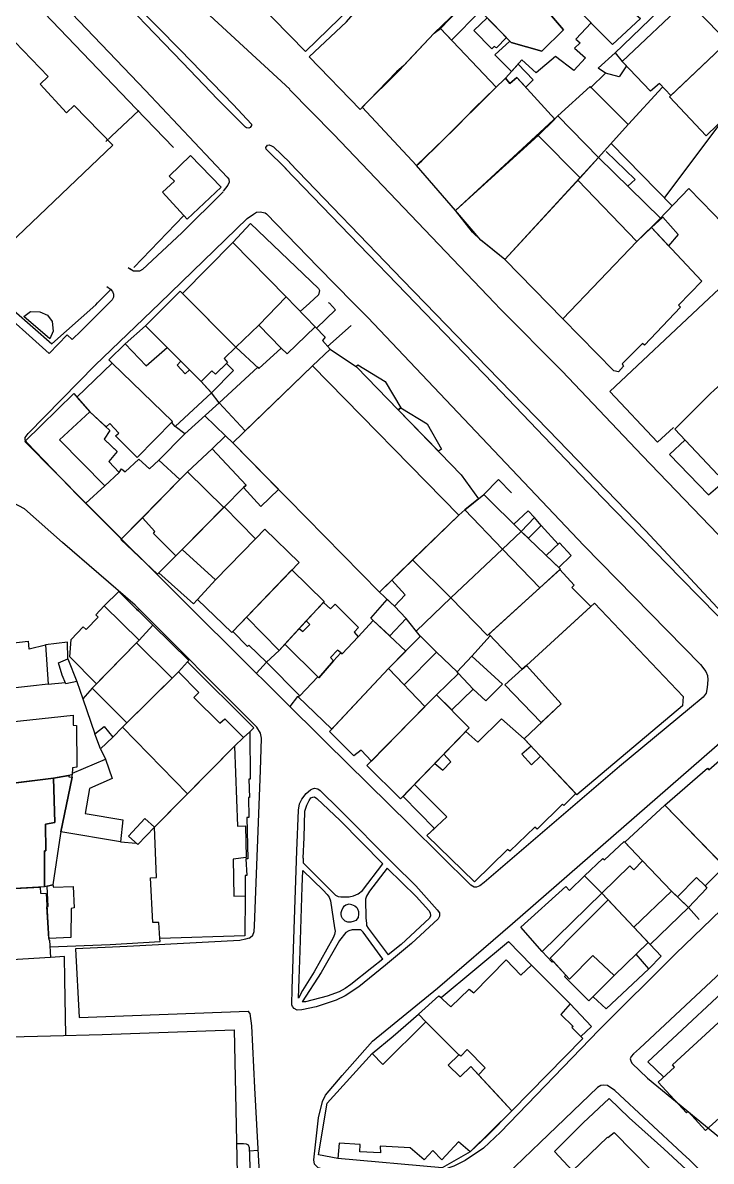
# Model space of a CAD drawing. Header units: centimetres. Extents: x 6155 to 7007, y 1466 to 2152.
# Drawn here: x 6257.3 to 6375.2, y 1699.6 to 1894.6 of the extents above; entities that cross this region are included whole.
import ezdxf

# ---------------------------------------------------------------- set-up
doc = ezdxf.new("R2010")
doc.units = ezdxf.units.CM

msp = doc.modelspace()

# ---------------------------------------------------------------- linework, layer by layer
at = {"color": 7}
for points in [[(6189.33, 1970.26), (6201.1, 1965.64), (6207.9, 1963.04), (6212.06, 1961.37), (6214.36, 1960.1), (6216.92, 1958.35), (6222.11, 1953.82), (6226.78, 1949.28), (6232.86, 1943.23), (6238.77, 1937.34), (6244.08, 1931.84), (6249.16, 1926.54), (6254.38, 1921.01), (6259.61, 1915.52), (6264.89, 1910.04), (6270.34, 1904.36), (6276.6, 1897.83), (6284.3, 1889.97), (6293.43, 1880.57)], [(6186.84, 1962.29), (6197.66, 1958.53), (6204.83, 1955.88), (6207.52, 1954.49), (6209.58, 1953.31), (6212.49, 1951.11), (6217.5, 1946), (6226.07, 1937.53), (6236.52, 1926.7), (6245.59, 1917.24), (6253.77, 1908.7), (6263.23, 1898.88), (6278.35, 1883.03), (6292.34, 1868.19), (6292.59, 1867.84), (6292.66, 1867.3), (6292.46, 1866.78), (6291.66, 1865.76)], [(6283.12, 1873.26), (6276.77, 1879.87), (6259.73, 1897.64), (6241.73, 1916.12)], [(6280.71, 1903.89), (6303.08, 1883.24)], [(6372.22, 1902.5), (6358.67, 1889.35)], [(6293.37, 1880.6), (6296.49, 1877.27), (6296.49, 1877.05), (6296.26, 1876.69), (6296.01, 1876.58), (6295.65, 1876.62), (6295.45, 1876.74), (6290.74, 1881.47), (6284.66, 1887.84), (6278.35, 1894.39), (6273.55, 1899.44)], [(6357.1, 1886), (6354.54, 1883.46)], [(6303.01, 1883.22), (6310.52, 1875.52), (6338.18, 1846.58)], [(6361.07, 1877.25), (6366.79, 1883.54)], [(6271.57, 1874.28), (6277.19, 1879.6)], [(6367.25, 1864.68), (6376.92, 1877.52)], [(6358.06, 1873.92), (6368.55, 1863.28)], [(6302.41, 1869.61), (6299, 1872.95), (6298.94, 1873.25), (6299.21, 1873.65), (6299.5, 1873.69), (6299.93, 1873.56), (6300.25, 1873.38), (6303.05, 1870.7)], [(6357.21, 1872.56), (6362.19, 1867.78), (6360.92, 1866.63)], [(6326.23, 1846.59), (6322.33, 1850.62), (6303, 1870.7)], [(6302.28, 1869.71), (6313.34, 1858.22), (6324.57, 1846.59)], [(6382.1, 1855.11), (6375.63, 1861.9), (6371.38, 1866.25), (6364.98, 1859.54)], [(6291.62, 1865.69), (6284.57, 1858.64), (6277.81, 1852.35), (6277.29, 1852.07), (6276.29, 1852.1), (6275.63, 1852.48), (6275.35, 1852.66)], [(6291.62, 1865.69), (6284.57, 1858.64), (6277.81, 1852.35), (6277.29, 1852.07), (6276.29, 1852.1), (6275.67, 1852.45)], [(6295.76, 1861.09), (6296.81, 1861.83), (6297.36, 1862.16), (6298, 1862.23), (6298.82, 1862.04), (6299.08, 1861.87), (6307.83, 1852.8), (6313.97, 1846.6)], [(6276.35, 1852.71), (6284.92, 1861.6)], [(6280.77, 1846.62), (6295.76, 1861.09)], [(6293.3, 1856.96), (6296.32, 1860.25), (6307.98, 1849.11), (6308.14, 1848.78), (6307.98, 1848.05), (6306.4, 1846.6)], [(6270.14, 1846.63), (6272.43, 1848.95)], [(6271.74, 1849.47), (6272.37, 1849.02), (6272.72, 1848.62), (6272.89, 1848.15), (6272.86, 1847.61), (6272.63, 1847.15), (6272.11, 1846.63)], [(6272.43, 1848.95), (6272.72, 1848.62), (6272.89, 1848.15), (6272.86, 1847.61), (6272.63, 1847.15), (6272.11, 1846.63)], [(6373.92, 1846.56), (6376.57, 1849.04)], [(6272.11, 1846.63), (6267.3, 1841.87), (6265.81, 1840.37), (6264.93, 1841.17), (6261.87, 1837.97), (6252.16, 1846.64)], [(6254.32, 1846.64), (6255.79, 1845.35), (6262.3, 1839.61), (6269.84, 1846.33), (6270.14, 1846.63)], [(6313.97, 1846.6), (6316.42, 1844.13), (6353.43, 1805.07), (6373.38, 1784.68), (6374.27, 1783.49), (6374.58, 1782.81), (6374.66, 1782.08), (6374.55, 1780.78), (6374.34, 1779.78), (6373.84, 1779.13), (6371.49, 1777.17), (6359.5, 1767.26), (6336.34, 1747.35), (6335.58, 1746.77), (6335.01, 1746.54), (6334.65, 1746.57), (6334.06, 1746.92), (6323.65, 1757.2), (6309.24, 1771.41), (6286.68, 1793.78), (6266.73, 1813.68), (6258.01, 1822.72), (6257.73, 1823.16), (6257.76, 1823.58), (6258.27, 1824.3), (6269.73, 1835.97), (6280.77, 1846.62)], [(6309.78, 1846.6), (6309.67, 1846.7)], [(6306.4, 1846.6), (6304.84, 1845.18)], [(6307.61, 1842.3), (6310.87, 1845.43)], [(6310.87, 1845.43), (6309.83, 1846.6)], [(6324.57, 1846.59), (6326.17, 1844.94), (6337.96, 1832.78), (6356.56, 1813.32), (6369.99, 1799.52), (6376.36, 1793.03), (6377.06, 1793.64), (6363.94, 1807.67), (6347.3, 1824.88), (6336.9, 1835.56), (6326.23, 1846.59)], [(6338.18, 1846.58), (6339.02, 1845.71), (6349.7, 1834.95), (6363.37, 1820.49), (6376.43, 1806.95), (6384.58, 1798.54), (6386.19, 1796.79), (6386.73, 1796.46), (6387.27, 1796.42), (6387.92, 1796.58), (6388.22, 1796.78), (6390.98, 1799.18), (6392.85, 1800.97)], [(6357.84, 1831.49), (6373.92, 1846.56)], [(6313.54, 1842.75), (6309.53, 1839.2)], [(6290.97, 1829.52), (6289.62, 1831.22)], [(6368.76, 1825.29), (6366.02, 1822.76), (6357.84, 1831.49)], [(6290.97, 1829.52), (6285.08, 1824.21), (6280.61, 1819.73)], [(6288.53, 1827.32), (6292.07, 1823.85)], [(6285.08, 1824.21), (6283.45, 1825.48)], [(6370.75, 1823.16), (6368.08, 1820.65), (6374.75, 1813.74), (6376.77, 1815.49)], [(6368.08, 1820.65), (6374.75, 1813.74), (6376.77, 1815.49)], [(6341, 1814.11), (6338.77, 1816.39), (6336.27, 1813.8)], [(6276.57, 1794.88), (6264.13, 1805.62), (6257.63, 1811.38), (6253.87, 1813.39)], [(6344.97, 1809.88), (6343.85, 1811.03), (6341.43, 1808.73), (6342.7, 1807.48)], [(6346.08, 1808.5), (6344.97, 1809.88), (6342.7, 1807.48), (6343.9, 1806.33), (6346.08, 1808.5)], [(6346.08, 1808.5), (6349, 1805.3)], [(6324.71, 1790.44), (6330.64, 1796.15)], [(6296.1, 1737.85), (6296.29, 1737.94), (6296.71, 1738.33), (6296.96, 1738.96), (6297, 1739.93), (6298.06, 1766.57), (6298.19, 1772.09), (6298.03, 1772.96), (6297.42, 1773.98), (6276.57, 1794.88)], [(6325.44, 1789.53), (6323, 1792.57)], [(6265.05, 1785.69), (6264.99, 1788.53), (6261.21, 1788.07)], [(6334.22, 1786.15), (6337.39, 1789.62)], [(6328.2, 1786.8), (6331.71, 1783.44)], [(6299.07, 1785.11), (6297.35, 1783.2)], [(6261.7, 1781.35), (6264.61, 1781.65)], [(6266.57, 1781.81), (6267.61, 1778.84), (6269.65, 1772.84)], [(6269.22, 1780.68), (6267.61, 1778.84)], [(6303.12, 1777.49), (6304.41, 1779.2)], [(6272.74, 1772.27), (6274.41, 1773.99)], [(6387.78, 1753.12), (6369.08, 1735.14), (6355.96, 1722.09), (6339.14, 1704.61), (6336.23, 1701.88), (6333.09, 1699.77), (6331.17, 1698.76), (6329.29, 1698.13), (6328.16, 1697.77), (6325.16, 1697.65), (6308.56, 1698.31), (6307.89, 1698.49), (6307.29, 1699.11), (6307.15, 1699.84), (6307.99, 1707.04), (6308.66, 1709.83), (6309.17, 1710.92), (6312, 1714.3), (6317.24, 1720.17), (6328.33, 1729.24), (6341.16, 1740.32), (6377.52, 1772.02)], [(6270.66, 1770.25), (6271.5, 1768.5)], [(6311.56, 1759.87), (6320.76, 1750.61), (6324.61, 1746.82), (6328.31, 1742.71), (6328.67, 1742.16), (6328.69, 1741.58), (6328.48, 1741.15), (6323.91, 1736.92), (6319.46, 1733.23), (6314.89, 1729.51), (6312.55, 1727.93), (6310.97, 1727.2), (6307.59, 1726.05), (6305.14, 1725.53), (6304.33, 1725.49), (6303.8, 1725.77), (6303.54, 1726.11), (6303.4, 1726.41), (6303.46, 1729.14), (6303.73, 1737.68), (6304.23, 1752.78), (6304.52, 1759.76), (6304.73, 1760.83), (6305.09, 1761.63), (6305.84, 1762.62), (6306.57, 1763.22), (6306.95, 1763.43), (6307.27, 1763.5), (6307.83, 1763.39), (6308.24, 1763.15), (6311.56, 1759.87)], [(6305.37, 1751.51), (6305.52, 1755.09), (6305.65, 1759.58), (6305.97, 1760.64), (6306.35, 1761.42), (6306.65, 1761.85), (6306.97, 1762.01), (6307.28, 1762.02), (6307.71, 1761.78), (6311.68, 1757.97)], [(6311.68, 1757.97), (6319, 1750.55)], [(6274.09, 1754.34), (6276.72, 1754.12)], [(6305.37, 1751.51), (6305.34, 1750.77)], [(6398.27, 1751.92), (6390.77, 1744.85), (6378.68, 1733.64), (6362.92, 1718.91), (6361.91, 1718), (6361.51, 1717.58), (6361.35, 1717.17), (6361.44, 1716.8), (6361.64, 1716.43), (6364.31, 1713.86), (6376.78, 1703.55)], [(6304.56, 1727.58), (6304.66, 1730.89), (6304.83, 1735.66), (6305.18, 1746.64), (6305.29, 1749.42)], [(6305.29, 1749.42), (6308.76, 1746.08), (6309.48, 1745.34), (6309.81, 1744.87), (6310.01, 1744.23), (6310.73, 1739.61), (6310.82, 1739.02), (6310.71, 1738.47), (6310.47, 1737.89), (6307.21, 1732.08), (6305.2, 1728.89), (6304.56, 1727.58)], [(6305.34, 1750.77), (6305.35, 1750.76), (6310.25, 1745.84), (6310.87, 1745.22), (6311.32, 1744.99), (6311.77, 1744.9), (6312.35, 1744.89), (6313.23, 1744.92), (6313.97, 1745.09), (6314.74, 1745.41), (6315.51, 1746.01), (6319, 1750.55)], [(6305.34, 1750.77), (6305.34, 1750.77)], [(6319.7, 1749.84), (6316.7, 1745.89), (6316.17, 1745.03), (6316.03, 1744.5), (6316.09, 1741.28), (6316.16, 1740.41), (6316.21, 1739.98), (6316.48, 1739.56), (6319.88, 1734.95)], [(6319.7, 1749.84), (6319.78, 1749.76), (6324.69, 1744.98), (6326.85, 1742.57), (6327.1, 1742.2), (6327.16, 1741.64), (6326.98, 1741.24), (6322.15, 1736.77), (6319.88, 1734.95)], [(6312.21, 1743.09), (6312.4, 1743.37), (6312.67, 1743.54), (6312.87, 1743.62), (6313.21, 1743.69), (6313.62, 1743.61), (6314.17, 1743.35), (6314.52, 1743.06), (6314.64, 1742.87), (6314.8, 1742.38), (6314.82, 1741.94), (6314.74, 1741.4), (6314.37, 1740.84), (6314.09, 1740.72), (6313.49, 1740.56), (6313, 1740.59), (6312.52, 1740.75), (6312.31, 1740.96), (6312.08, 1741.22), (6311.92, 1741.54), (6311.85, 1741.95), (6311.87, 1742.23), (6311.95, 1742.58), (6312.21, 1743.09)], [(6371.32, 1743.08), (6373.16, 1741.05)], [(6261.97, 1736.36), (6272.28, 1736.75), (6280.85, 1737.28), (6280.77, 1737.76)], [(6296.1, 1737.85), (6295.49, 1737.68), (6294.51, 1737.46), (6275.22, 1736.43), (6266.35, 1736.02), (6266.96, 1724.27), (6295.94, 1725.35)], [(6318.99, 1734.25), (6315.64, 1738.85), (6315.43, 1739.03), (6315.2, 1739.24), (6314.81, 1739.28), (6313.71, 1739.27), (6313.15, 1739.11), (6312.67, 1738.8), (6311.57, 1737.45), (6308.4, 1731.97), (6305.19, 1726.95)], [(6264.69, 1721.18), (6264.54, 1730.83), (6264.47, 1734.7), (6262.1, 1734.53)], [(6318.99, 1734.24), (6317.11, 1732.73), (6313.53, 1729.9), (6312.53, 1729.23), (6311.52, 1728.66), (6309.47, 1727.89), (6305.76, 1726.95), (6305.26, 1726.94), (6305.19, 1726.95)], [(6354.99, 1727.8), (6357.24, 1725.72), (6364.54, 1732.58)], [(6383.98, 1731.15), (6382.11, 1733.21), (6364.36, 1716.63), (6367.09, 1714.02)], [(6297.98, 1695.46), (6297.06, 1712.18), (6296.56, 1722.8), (6296.27, 1724.93), (6295.94, 1725.35)], [(6371.55, 1699.78), (6370.24, 1701.01), (6358.74, 1711.75), (6357.45, 1712.59), (6356.73, 1712.67), (6356.31, 1712.58), (6355.77, 1712.23), (6345.93, 1702.86), (6340.24, 1697.35)], [(6372.47, 1696.81), (6367.1, 1701.74), (6361.17, 1707.08), (6357.75, 1710.38), (6353.3, 1706.2), (6348.39, 1701.31), (6351.47, 1698)], [(6293.94, 1702.68), (6295.11, 1702.68), (6295.61, 1702.61), (6295.95, 1702.45), (6296.09, 1701.98), (6296.14, 1700.55), (6296.37, 1692.59), (6289.04, 1691.93), (6289.19, 1692.54)], [(6296.11, 1701.38), (6297.64, 1701.54)], [(6371.55, 1699.78), (6373.9, 1697.49), (6376.13, 1695.65)]]:
    msp.add_lwpolyline(points, dxfattribs=at)
for points in [[(6297.31, 1925.9), (6319.3, 1902.95), (6305.73, 1889.71), (6283.53, 1912.41), (6297.31, 1925.9)], [(6348.51, 1896.43), (6347.88, 1895.8), (6349.94, 1893.42), (6346.23, 1889.74), (6340.96, 1891.25), (6335.75, 1896.58), (6342.23, 1902.73), (6354.67, 1914.51), (6355.97, 1913.04), (6357.01, 1913.98), (6361.79, 1909.09), (6348.51, 1896.43)], [(6221.25, 1892.24), (6238.85, 1909.1), (6245.03, 1903), (6243.3, 1901.2), (6248.65, 1896.06), (6250.19, 1897.29), (6261.7, 1885.44), (6260.29, 1884.12), (6264.8, 1879.18), (6266.1, 1880.46), (6272.76, 1873.64), (6255.13, 1856.79), (6245.78, 1866.42), (6247.16, 1867.79), (6232.03, 1883.82), (6230.63, 1882.43), (6221.25, 1892.24)], [(6361.02, 1908.35), (6362.66, 1906.83), (6363.5, 1907.55), (6368.75, 1902.07), (6362.36, 1895.96), (6363.1, 1895.37), (6358.32, 1890.88), (6350.75, 1898.56), (6361.02, 1908.35)], [(6319.25, 1901.23), (6323.44, 1905.43), (6331.9, 1896.78), (6327.78, 1892.85), (6322.56, 1887.33), (6322.56, 1887.33), (6321.32, 1886.2), (6321.32, 1886.2), (6315.09, 1879.76), (6306.36, 1888.78), (6312.74, 1894.8), (6312.74, 1894.8), (6313.92, 1896.09), (6313.92, 1896.09), (6319.25, 1901.23)], [(6331.9, 1896.78), (6333.87, 1898.62), (6335.62, 1896.53), (6330.74, 1891.67), (6328.86, 1893.66), (6331.9, 1896.78)], [(6354.65, 1894.6), (6352.06, 1891.82), (6352.8, 1891.19), (6351.83, 1890.27), (6353.67, 1888.63), (6351.68, 1886.43), (6348.55, 1888.82), (6345.23, 1886.03), (6342.78, 1888.28), (6341.02, 1886.29), (6338.17, 1889.12), (6340.75, 1891.47), (6340.96, 1891.25), (6346.23, 1889.74), (6349.94, 1893.42), (6347.88, 1895.8), (6350.75, 1898.56), (6354.65, 1894.6)], [(6368.31, 1882.16), (6366.36, 1884.22), (6364.8, 1882.92), (6359.95, 1887.99), (6371.09, 1898.52), (6377.98, 1891.38), (6368.31, 1882.16)], [(6340.15, 1892.08), (6338.45, 1890.35), (6338.07, 1890.56), (6337.64, 1890.13), (6334.59, 1893.32), (6336.84, 1895.46), (6340.15, 1892.08)], [(6327.78, 1892.85), (6328.86, 1893.66), (6338.39, 1883.62), (6329.42, 1874.68), (6329.42, 1874.68), (6324.73, 1870.19), (6315.46, 1880.15), (6321.85, 1886.52), (6321.81, 1886.48), (6323.19, 1887.99), (6323.19, 1887.99), (6327.78, 1892.85)], [(6377.98, 1891.38), (6384.24, 1884.86), (6374.38, 1875.25), (6368.08, 1881.94), (6377.98, 1891.38)], [(6355.88, 1886.86), (6358.75, 1889.46), (6359.95, 1887.99), (6360.69, 1887.22), (6359.44, 1885.35), (6357.1, 1886), (6355.88, 1886.86)], [(6343.49, 1883.57), (6341.95, 1885.26), (6340.75, 1884.21), (6339.97, 1885.16), (6342.17, 1887.52), (6344.7, 1884.87), (6343.49, 1883.57)], [(6331.43, 1862.47), (6324.73, 1870.19), (6325.67, 1871), (6325.67, 1871), (6331.88, 1877.1), (6331.88, 1877.1), (6334.62, 1879.96), (6334.62, 1879.96), (6339.97, 1885.16), (6340.75, 1884.21), (6341.95, 1885.26), (6348.42, 1878.12), (6345.56, 1875.29), (6331.43, 1862.47)], [(6348.96, 1878.66), (6354.49, 1883.73), (6361.02, 1877.18), (6355.91, 1871.55), (6352.4, 1867.65), (6339.85, 1854.07), (6335.78, 1857.38), (6331.43, 1862.47), (6348.96, 1878.66)], [(6345.56, 1875.29), (6348.96, 1878.66), (6355.91, 1871.55), (6352.78, 1868.06), (6352.4, 1867.65), (6339.85, 1854.07), (6336.83, 1856.53), (6335.78, 1857.38), (6334.33, 1858.74), (6331.43, 1862.47), (6345.56, 1875.29)], [(6331.43, 1862.47), (6345.56, 1875.29), (6352.78, 1868.06), (6339.85, 1854.07), (6335.78, 1857.38), (6334.33, 1858.74), (6331.43, 1862.47)], [(6286.03, 1871.9), (6291.28, 1866.44), (6285.5, 1861.01), (6281.24, 1865.61), (6283.32, 1867.47), (6282.42, 1868.37), (6286.03, 1871.9)], [(6355.91, 1871.55), (6366.51, 1861.14), (6362.5, 1857.16), (6349.81, 1843.9), (6339.85, 1854.07), (6355.91, 1871.55)], [(6352.4, 1867.65), (6362.5, 1857.16), (6349.81, 1843.9), (6339.85, 1854.07), (6352.4, 1867.65)], [(6352.4, 1867.65), (6362.5, 1857.16), (6349.81, 1843.9), (6339.85, 1854.07), (6352.4, 1867.65)], [(6367.91, 1856.44), (6364.98, 1859.54), (6366.91, 1861.34), (6369.58, 1858.37), (6367.91, 1856.44)], [(6362.5, 1857.16), (6364.98, 1859.54), (6373.63, 1850.38), (6369.64, 1846.28), (6369.93, 1845.92), (6363.82, 1839.39), (6363.44, 1839.69), (6359.97, 1836.18), (6360.21, 1835.79), (6359.36, 1834.85), (6358.53, 1835.01), (6349.81, 1843.9), (6362.5, 1857.16)], [(6362.5, 1857.16), (6364.98, 1859.54), (6373.63, 1850.38), (6369.64, 1846.28), (6369.93, 1845.92), (6363.82, 1839.39), (6363.44, 1839.69), (6359.97, 1836.18), (6360.21, 1835.79), (6359.36, 1834.85), (6358.53, 1835.01), (6349.81, 1843.9), (6362.5, 1857.16)], [(6284.7, 1848.24), (6293.3, 1856.96), (6302.43, 1847.7), (6297.74, 1842.82), (6293.83, 1839.07), (6284.7, 1848.24)], [(6284.7, 1848.24), (6293.3, 1856.96), (6302.43, 1847.7), (6297.74, 1842.82), (6293.83, 1839.07), (6284.7, 1848.24)], [(6284.28, 1848.66), (6293.83, 1839.06), (6291.83, 1837.1), (6292.36, 1836.41), (6290.35, 1834.43), (6289.72, 1835.01), (6287.86, 1833.18), (6278.34, 1842.72), (6284.28, 1848.66)], [(6284.28, 1848.66), (6293.83, 1839.06), (6291.83, 1837.1), (6292.36, 1836.41), (6290.35, 1834.43), (6289.72, 1835.01), (6287.86, 1833.18), (6278.34, 1842.72), (6284.28, 1848.66)], [(6297.74, 1842.82), (6302.43, 1847.7), (6307.39, 1842.52), (6302.61, 1837.94), (6301.55, 1838.9), (6297.76, 1835.42), (6293.83, 1839.07), (6297.74, 1842.82)], [(6297.74, 1842.82), (6302.43, 1847.7), (6307.39, 1842.52), (6302.61, 1837.94), (6301.55, 1838.9), (6297.76, 1835.42), (6293.83, 1839.07), (6297.74, 1842.82)], [(6261.96, 1840.5), (6257.53, 1844.31), (6258.64, 1845.16), (6260.23, 1845.14), (6261.55, 1844.56), (6262.34, 1843.45), (6262.52, 1841.81), (6261.96, 1840.5)], [(6274.89, 1839.63), (6278.34, 1842.72), (6282.05, 1839), (6284.37, 1836.68), (6285.87, 1835.18), (6287.86, 1833.18), (6288.83, 1832.1), (6289.62, 1831.22), (6283.45, 1825.48), (6282.81, 1826.19), (6282.94, 1826.31), (6272.62, 1836.34), (6272.09, 1836.87), (6274.89, 1839.63)], [(6293.83, 1839.07), (6297.74, 1842.82), (6301.55, 1838.9), (6297.76, 1835.42), (6293.83, 1839.07)], [(6307.39, 1842.52), (6309.12, 1840.77), (6308.66, 1840.19), (6309.98, 1838.7), (6306.92, 1835.87), (6295.41, 1824.75), (6290.97, 1829.52), (6297.56, 1835.61), (6297.76, 1835.42), (6301.55, 1838.9), (6302.61, 1837.94), (6307.39, 1842.52)], [(6272.62, 1836.34), (6272.09, 1836.87), (6274.89, 1839.63), (6278.48, 1835.89), (6282.05, 1839), (6284.37, 1836.68), (6283.75, 1836), (6285.12, 1834.47), (6285.87, 1835.18), (6287.86, 1833.18), (6289.62, 1831.22), (6283.45, 1825.48), (6282.81, 1826.19), (6282.94, 1826.31), (6272.62, 1836.34)], [(6306.92, 1835.87), (6309.98, 1838.7), (6314.46, 1835.68), (6332.42, 1817.21), (6335.34, 1813.06), (6333.03, 1811.22), (6332.02, 1810.31), (6324.09, 1802.61), (6318.4, 1797.08), (6293.29, 1822.7), (6306.92, 1835.87)], [(6369, 1825.03), (6375.15, 1831.19), (6375.66, 1831.64), (6375.66, 1831.64), (6377.03, 1832.87), (6377.03, 1832.87), (6382.25, 1838.02), (6389.95, 1830.39), (6376.33, 1817.21), (6369, 1825.03)], [(6266.61, 1830.52), (6272.62, 1836.34), (6282.94, 1826.31), (6276.92, 1820.17), (6273.19, 1823.86), (6273.79, 1824.34), (6272.26, 1825.99), (6271.59, 1825.42), (6268.82, 1828.01), (6266.61, 1830.52)], [(6292.19, 1836.24), (6293.39, 1835.05), (6289.62, 1831.22), (6287.86, 1833.18), (6289.72, 1835.01), (6290.35, 1834.43), (6292.19, 1836.24)], [(6306.92, 1835.87), (6332.02, 1810.31), (6318.4, 1797.08), (6293.29, 1822.7), (6306.92, 1835.87)], [(6314.35, 1835.75), (6314.69, 1836.02), (6319.4, 1833.16), (6322.05, 1828.68), (6321.63, 1828.3), (6314.46, 1835.68), (6314.35, 1835.75)], [(6271.36, 1815.33), (6268.13, 1812.35), (6257.66, 1822.88), (6266.06, 1831.14), (6268.82, 1828.01), (6272.24, 1824.81), (6271.24, 1823.29), (6272.59, 1822.05), (6273.51, 1821.19), (6272.04, 1819.49), (6273.82, 1817.61), (6271.36, 1815.33)], [(6271.36, 1815.33), (6263.62, 1823.19), (6268.82, 1828.01), (6272.24, 1824.81), (6271.24, 1823.29), (6273.51, 1821.19), (6272.04, 1819.49), (6273.82, 1817.61), (6271.36, 1815.33)], [(6322.05, 1828.68), (6326.57, 1825.95), (6329.04, 1821.57), (6328.52, 1821.23), (6321.63, 1828.3), (6322.05, 1828.68)], [(6301.12, 1814.7), (6298.08, 1811.78), (6295.14, 1815.01), (6295.6, 1815.45), (6289.76, 1821.62), (6292.07, 1823.85), (6293.29, 1822.69), (6301.12, 1814.7)], [(6291.73, 1811.62), (6285.54, 1817.68), (6289.76, 1821.62), (6295.6, 1815.45), (6295.13, 1815.01), (6291.73, 1811.62)], [(6273.82, 1817.61), (6274.26, 1818.2), (6274.87, 1817.68), (6277.2, 1819.88), (6279.02, 1818.22), (6280.61, 1819.73), (6284.22, 1816.41), (6274.26, 1806.23), (6268.13, 1812.35), (6271.36, 1815.33), (6273.82, 1817.61)], [(6280.61, 1800.43), (6280.42, 1800.16), (6274.14, 1806.12), (6274.26, 1806.23), (6277.81, 1809.85), (6284.22, 1816.41), (6285.54, 1817.68), (6291.73, 1811.62), (6284.6, 1804.4), (6283.51, 1803.32), (6280.61, 1800.43)], [(6283.51, 1803.32), (6279.72, 1807.17), (6279.97, 1807.46), (6277.81, 1809.85), (6284.22, 1816.41), (6285.54, 1817.68), (6291.73, 1811.62), (6284.6, 1804.4), (6283.51, 1803.32)], [(6333.03, 1811.22), (6336.27, 1813.8), (6342.7, 1807.48), (6339.45, 1804.44), (6330.64, 1796.15), (6324.09, 1802.61), (6332.02, 1810.31), (6333.03, 1811.22)], [(6290.34, 1799.21), (6286.54, 1795.09), (6280.61, 1800.43), (6284.6, 1804.4), (6291.84, 1811.73), (6297.16, 1806.24), (6290.34, 1799.21)], [(6291.84, 1811.73), (6297.16, 1806.24), (6290.34, 1799.21), (6284.6, 1804.4), (6291.84, 1811.73)], [(6332.02, 1810.31), (6333.03, 1811.22), (6339.45, 1804.44), (6330.64, 1796.15), (6324.09, 1802.61), (6332.02, 1810.31)], [(6297.16, 1806.24), (6298.79, 1807.9), (6304.64, 1802.2), (6293.13, 1790.21), (6287.24, 1795.85), (6290.34, 1799.21), (6297.16, 1806.24)], [(6339.48, 1804.48), (6342.7, 1807.48), (6349.39, 1801.06), (6345.85, 1797.84), (6336.92, 1789.7), (6330.64, 1796.15), (6339.48, 1804.48)], [(6330.64, 1796.15), (6339.45, 1804.44), (6339.48, 1804.48), (6345.85, 1797.84), (6336.92, 1789.7), (6330.64, 1796.15)], [(6346.97, 1803.38), (6349.23, 1805.52), (6351.24, 1803.39), (6349.14, 1801.3), (6346.97, 1803.38)], [(6299.07, 1785.11), (6296.01, 1788), (6295.79, 1787.79), (6293.3, 1790.38), (6295.65, 1792.84), (6303.4, 1800.91), (6308.95, 1795.5), (6308.8, 1795.34), (6305.88, 1792.17), (6304.66, 1790.86), (6302.18, 1788.17), (6301.22, 1787.13), (6299.07, 1785.11)], [(6303.4, 1800.91), (6308.95, 1795.5), (6301.22, 1787.13), (6295.65, 1792.84), (6303.4, 1800.91)], [(6343.57, 1784.55), (6342.83, 1783.91), (6337.13, 1789.89), (6345.85, 1797.84), (6349.29, 1800.96), (6351.72, 1798.28), (6351.33, 1797.88), (6354.58, 1794.64), (6343.57, 1784.55)], [(6320.53, 1799.15), (6322.83, 1796.62), (6320.99, 1794.7), (6318.4, 1797.08), (6320.53, 1799.15)], [(6271.29, 1794.74), (6273.79, 1797.22), (6276.83, 1794.17), (6277.12, 1793.88), (6279.59, 1791.42), (6277.26, 1788.89), (6276.81, 1788.4), (6269.93, 1781.41), (6265.38, 1786), (6265.59, 1788.97), (6267.68, 1791.18), (6268.18, 1790.69), (6270.21, 1792.81), (6269.83, 1793.23), (6271.29, 1794.74)], [(6269.93, 1781.41), (6265.38, 1786), (6265.59, 1788.97), (6267.68, 1791.18), (6268.18, 1790.69), (6270.21, 1792.81), (6269.83, 1793.23), (6271.29, 1794.74), (6277.26, 1788.89), (6276.81, 1788.4), (6269.93, 1781.41)], [(6276.83, 1794.17), (6277.12, 1793.88), (6276.83, 1794.17)], [(6307.85, 1782.61), (6304.77, 1779.36), (6299.07, 1785.11), (6301.22, 1787.13), (6302.18, 1788.17), (6304.66, 1790.86), (6305.88, 1792.17), (6308.8, 1795.34), (6310, 1794.26), (6310.8, 1795.02), (6314.84, 1791.04), (6314.09, 1790.22), (6314.75, 1789.42), (6312.02, 1786.51), (6311.2, 1787.18), (6310, 1785.91), (6310.53, 1785.34), (6308.02, 1782.42), (6307.85, 1782.61)], [(6308.8, 1795.34), (6310, 1794.26), (6310.8, 1795.02), (6314.84, 1791.04), (6314.09, 1790.22), (6314.75, 1789.42), (6312.02, 1786.51), (6311.2, 1787.18), (6310, 1785.91), (6310.53, 1785.34), (6308.02, 1782.42), (6308.02, 1782.45), (6302.18, 1788.17), (6304.66, 1790.86), (6305.29, 1790.35), (6306.47, 1791.55), (6305.88, 1792.17), (6308.8, 1795.34)], [(6317.33, 1792.27), (6316.93, 1792.64), (6319.75, 1795.83), (6320.99, 1794.7), (6323, 1792.57), (6320.18, 1789.59), (6317.33, 1792.27)], [(6355.21, 1795.22), (6370.42, 1779.2), (6370.3, 1777.63), (6352.22, 1762.41), (6343.16, 1771.97), (6349.51, 1777.95), (6343.57, 1784.55), (6355.21, 1795.22)], [(6314.75, 1789.42), (6317.33, 1792.27), (6322.91, 1787.01), (6319.97, 1784.01), (6310.86, 1774.31), (6310.23, 1773.64), (6304.41, 1779.2), (6304.77, 1779.36), (6307.85, 1782.61), (6308.02, 1782.42), (6310.53, 1785.34), (6311.77, 1786.71), (6312.02, 1786.51), (6314.75, 1789.42)], [(6277.26, 1788.89), (6279.59, 1791.42), (6285.75, 1785.37), (6285.56, 1785.14), (6283.99, 1783.43), (6282.92, 1782.37), (6275.16, 1774.73), (6269.22, 1780.68), (6269.93, 1781.41), (6276.81, 1788.4), (6277.26, 1788.89)], [(6248.34, 1787.56), (6258.27, 1788.73), (6258.35, 1787.4), (6258.4, 1787.4), (6261.21, 1788.07), (6261.7, 1781.35), (6258.66, 1781), (6258.64, 1781.01), (6248.79, 1779.93), (6248.34, 1787.56)], [(6275.16, 1774.73), (6269.22, 1780.68), (6276.81, 1788.4), (6282.92, 1782.37), (6275.16, 1774.73)], [(6322.89, 1787.01), (6325.44, 1789.54), (6328.2, 1786.8), (6322.63, 1781.22), (6319.97, 1784.01), (6322.89, 1787.01)], [(6265.03, 1785.69), (6266.57, 1781.81), (6264.72, 1781.4), (6264.08, 1782.88), (6263.47, 1785.01), (6265.03, 1785.69)], [(6283.99, 1783.43), (6285.56, 1785.14), (6296.89, 1773.84), (6296.21, 1773.2), (6295.13, 1772.19), (6293.61, 1770.7), (6285.54, 1762.54), (6274.41, 1773.99), (6275.16, 1774.73), (6282.92, 1782.37), (6283.99, 1783.43)], [(6331.94, 1783.16), (6331.71, 1783.44), (6334.22, 1786.15), (6339.5, 1781.32), (6336.6, 1778.51), (6334.45, 1780.51), (6331.94, 1783.16)], [(6346.12, 1774.76), (6339.87, 1781.24), (6342.83, 1783.91), (6343.57, 1784.55), (6349.51, 1777.95), (6346.12, 1774.76)], [(6285.54, 1762.54), (6274.41, 1773.99), (6283.99, 1783.43), (6287.45, 1779.92), (6286.64, 1779.07), (6291.09, 1774.67), (6291.9, 1775.41), (6295.13, 1772.19), (6293.61, 1770.7), (6285.54, 1762.54)], [(6317.03, 1768.17), (6315.25, 1770.05), (6314.03, 1769.05), (6309.83, 1773.21), (6319.97, 1784.01), (6326.2, 1777.49), (6317.03, 1768.17)], [(6328.2, 1779.53), (6331.94, 1783.16), (6334.45, 1780.51), (6330.78, 1776.92), (6328.2, 1779.53)], [(6328.2, 1779.53), (6333.79, 1773.86), (6322.02, 1761.68), (6316.25, 1767.38), (6328.2, 1779.53)], [(6265.8, 1765.78), (6262.59, 1765.26), (6249.64, 1763.63), (6249.44, 1774.23), (6265.96, 1776.04), (6265.94, 1774.31), (6266.55, 1774.25), (6266.59, 1767.1), (6265.85, 1767.01), (6265.8, 1765.78)], [(6327.81, 1756.61), (6322.44, 1762.12), (6324.42, 1764.17), (6327.87, 1767.73), (6329.41, 1769.32), (6333.17, 1773.23), (6335.28, 1771.38), (6339.33, 1775.42), (6343.16, 1771.97), (6344.37, 1770.69), (6342.79, 1769.32), (6344.42, 1767.51), (6345.97, 1769), (6352.01, 1762.63), (6349.98, 1760.53), (6349.74, 1760.76), (6345.39, 1756.52), (6345, 1756.85), (6340.74, 1752.76), (6340.36, 1753.03), (6334.66, 1747.5), (6326.53, 1755.41), (6327.81, 1756.61)], [(6333.17, 1773.23), (6335.28, 1771.38), (6339.33, 1775.42), (6343.16, 1771.97), (6344.37, 1770.69), (6342.79, 1769.32), (6344.42, 1767.51), (6345.97, 1769), (6352.01, 1762.63), (6349.98, 1760.53), (6349.74, 1760.76), (6345.39, 1756.52), (6345, 1756.85), (6340.74, 1752.76), (6340.36, 1753.03), (6334.66, 1747.5), (6326.53, 1755.41), (6329.92, 1758.61), (6324.42, 1764.17), (6327.87, 1767.73), (6329.23, 1766.63), (6330.64, 1768.03), (6329.41, 1769.32), (6333.17, 1773.23)], [(6271.25, 1774.11), (6272.74, 1772.27), (6270.66, 1770.25), (6269.65, 1772.84), (6271.25, 1774.11)], [(6295.13, 1772.19), (6296.21, 1773.2), (6296.27, 1765.09), (6296.05, 1765.07), (6296.17, 1761.94), (6295.98, 1761.95), (6296.05, 1758.52), (6295.68, 1758.48), (6295.84, 1751.42), (6295.5, 1751.43), (6295.7, 1748.57), (6295.39, 1748.55), (6295.41, 1745.11), (6295.33, 1738.26), (6280.77, 1737.76), (6280.64, 1740.52), (6279.59, 1740.51), (6279.22, 1748.14), (6280.24, 1748.2), (6279.89, 1756.82), (6285.54, 1762.54), (6293.61, 1770.7), (6295.13, 1772.19)], [(6279.89, 1756.82), (6293.61, 1770.7), (6294.09, 1757.02), (6295.46, 1757.09), (6295.57, 1751.67), (6293.35, 1751.35), (6293.48, 1745), (6295.41, 1745.11), (6295.33, 1738.26), (6280.77, 1737.76), (6280.64, 1740.52), (6279.59, 1740.51), (6279.22, 1748.14), (6280.24, 1748.2), (6279.89, 1756.82)], [(6378.98, 1770.33), (6389.41, 1759.71), (6378.23, 1749.33), (6367.29, 1760.59), (6374.56, 1766.96), (6374.78, 1766.68), (6378.98, 1770.33)], [(6265.77, 1765.42), (6265.8, 1765.78), (6265.82, 1766.1), (6271.5, 1768.5), (6272.62, 1765.2), (6268.75, 1763.46), (6268.03, 1759.19), (6274.44, 1758.1), (6274.09, 1754.34), (6263.84, 1756.05), (6265.77, 1765.42)], [(6249.27, 1763.58), (6262.59, 1765.26), (6262.82, 1757.65), (6261.21, 1757.37), (6261.28, 1752.79), (6261.02, 1752.77), (6261.05, 1746.63), (6250.71, 1746.06), (6249.27, 1763.58)], [(6265.25, 1765.69), (6265.21, 1765.47), (6265.77, 1765.42), (6263.78, 1755.76), (6262.5, 1746.96), (6261.05, 1746.63), (6261.02, 1752.77), (6261.28, 1752.79), (6261.21, 1757.37), (6262.82, 1757.65), (6262.59, 1765.26), (6265.25, 1765.69)], [(6374.16, 1746.78), (6374.47, 1746.38), (6371.32, 1743.08), (6369.43, 1744.89), (6368.39, 1745.88), (6363.44, 1751.08), (6360.44, 1754.28), (6367.29, 1760.59), (6377.47, 1750.12), (6374.16, 1746.78)], [(6377.47, 1750.12), (6374.16, 1746.78), (6372.72, 1748.21), (6369.43, 1744.89), (6368.39, 1745.88), (6363.44, 1751.08), (6360.44, 1754.28), (6367.29, 1760.59), (6377.47, 1750.12)], [(6279.89, 1756.82), (6277.01, 1753.85), (6275.45, 1755.32), (6278.23, 1758.32), (6279.89, 1756.82)], [(6360.31, 1754.41), (6363.44, 1751.08), (6368.39, 1745.88), (6371.32, 1743.08), (6364.75, 1736.74), (6361.97, 1739.74), (6356.49, 1745.55), (6353.49, 1748.53), (6356.67, 1751.49), (6356.97, 1751.25), (6360.31, 1754.41)], [(6363.44, 1751.08), (6368.39, 1745.88), (6361.97, 1739.74), (6356.49, 1745.55), (6361.28, 1750.24), (6361.95, 1749.55), (6363.44, 1751.08)], [(6346.27, 1735.53), (6342.6, 1739.71), (6350.3, 1746.67), (6350.97, 1745.98), (6353.49, 1748.53), (6356.49, 1745.55), (6346.27, 1735.53)], [(6260.33, 1746.59), (6260.36, 1745.54), (6261.33, 1745.51), (6261.81, 1737.57), (6261.88, 1737.51), (6262.1, 1734.53), (6251.62, 1733.89), (6250.5, 1746.01), (6250.71, 1746.06), (6255.78, 1746.34), (6255.96, 1746.35), (6260.33, 1746.59)], [(6262.5, 1746.96), (6262.61, 1746.57), (6265.94, 1746.67), (6266.1, 1743.01), (6265.59, 1742.91), (6265.57, 1737.94), (6261.8, 1737.78), (6261.47, 1743.22), (6261.7, 1743.28), (6261.51, 1746.73), (6262.5, 1746.96)], [(6358.58, 1731.43), (6354.27, 1727.08), (6350.1, 1731.29), (6350.3, 1731.51), (6348.15, 1733.89), (6347.99, 1733.7), (6346.27, 1735.53), (6356.49, 1745.55), (6357.59, 1744.39), (6361.97, 1739.74), (6364.4, 1737.11), (6358.58, 1731.43)], [(6364.4, 1737.11), (6358.58, 1731.43), (6354.97, 1734.86), (6350.93, 1730.81), (6347.66, 1734.43), (6352.67, 1739.48), (6357.59, 1744.39), (6361.97, 1739.74), (6364.4, 1737.11)], [(6340.52, 1737.25), (6344.42, 1733.21), (6351.09, 1726.6), (6354.73, 1722.73), (6352.89, 1720.97), (6353.22, 1720.63), (6341.1, 1708.28), (6335.38, 1714.44), (6336.5, 1715.64), (6333.44, 1718.79), (6332.32, 1717.61), (6331.97, 1717.84), (6326.33, 1723.5), (6325.11, 1724.81), (6328.6, 1727.98), (6328.95, 1727.65), (6340.52, 1737.25)], [(6364.4, 1737.11), (6364.75, 1736.74), (6366.65, 1734.74), (6364.54, 1732.58), (6362.34, 1735.1), (6364.4, 1737.11)], [(6326.33, 1723.5), (6325.11, 1724.81), (6328.6, 1727.98), (6330.6, 1726.05), (6333.76, 1729.12), (6334.56, 1728.45), (6340.09, 1734.13), (6342.61, 1731.48), (6344.42, 1733.21), (6351.09, 1726.6), (6349.49, 1724.76), (6351.56, 1722.7), (6351.37, 1722.51), (6353.22, 1720.63), (6341.1, 1708.28), (6335.38, 1714.44), (6336.5, 1715.64), (6333.44, 1718.79), (6332.32, 1717.61), (6331.97, 1717.84), (6326.33, 1723.5)], [(6393.58, 1723.42), (6393.91, 1722.98), (6389.3, 1719.09), (6389.94, 1718.27), (6379, 1708.03), (6378.43, 1708.68), (6374.26, 1704.91), (6371.26, 1708.15), (6371.01, 1707.94), (6366.16, 1713.14), (6368.93, 1715.75), (6368.6, 1716.13), (6382.8, 1729.19), (6383.07, 1728.82), (6384.75, 1730.53), (6393.58, 1723.42)], [(6333.92, 1701.25), (6329.13, 1698.48), (6311.25, 1700.09), (6307.99, 1700.7), (6309.44, 1709.57), (6317.18, 1718.06), (6320.74, 1721.07), (6325.11, 1724.81), (6326.33, 1723.5), (6331.97, 1717.84), (6330.2, 1716.07), (6332.25, 1714.08), (6334.06, 1715.86), (6335.38, 1714.44), (6341.1, 1708.28), (6333.92, 1701.25)], [(6293.53, 1722.15), (6294.11, 1694.81), (6289.27, 1694.63), (6289.19, 1692.54), (6286.92, 1692.44), (6286.9, 1694.6), (6286.1, 1694.63), (6286.03, 1694.65), (6285.98, 1693.39), (6284, 1693.29), (6283.94, 1694.57), (6283.87, 1694.57), (6271.52, 1694.36), (6271.45, 1694.43), (6263.12, 1694.07), (6251.52, 1693.76), (6251.59, 1686.65), (6240.18, 1686.41), (6239.54, 1720.51), (6262.05, 1721.11), (6270.9, 1721.34), (6293.53, 1722.15)], [(6307.99, 1700.7), (6309.44, 1709.57), (6317.18, 1718.06), (6319, 1716.21), (6326.33, 1723.5), (6331.97, 1717.84), (6330.2, 1716.07), (6332.25, 1714.08), (6334.06, 1715.86), (6339.2, 1710.34), (6341.1, 1708.28), (6336.91, 1704.06), (6333.92, 1701.25), (6331.96, 1702.93), (6329.08, 1699.88), (6327.55, 1701.44), (6326.08, 1699.87), (6323.67, 1701.93), (6318.5, 1702.2), (6318.61, 1701.05), (6315.02, 1701.21), (6315.13, 1702.47), (6311.51, 1702.72), (6311.25, 1700.09), (6307.99, 1700.7)], [(6339.52, 1686.89), (6348.85, 1695.5), (6351.08, 1693.14), (6353.63, 1695.72), (6351.47, 1698), (6357.44, 1703.76), (6357.54, 1703.69), (6358.6, 1704.56), (6368.07, 1694.92), (6366.95, 1693.78), (6366.95, 1693.74), (6361.01, 1688.23), (6358.66, 1690.34), (6355.98, 1687.89), (6358.21, 1685.42), (6349.01, 1676.8), (6339.52, 1686.89)]]:
    msp.add_lwpolyline(points, close=True, dxfattribs=at)

doc.saveas('drawing.dxf')
